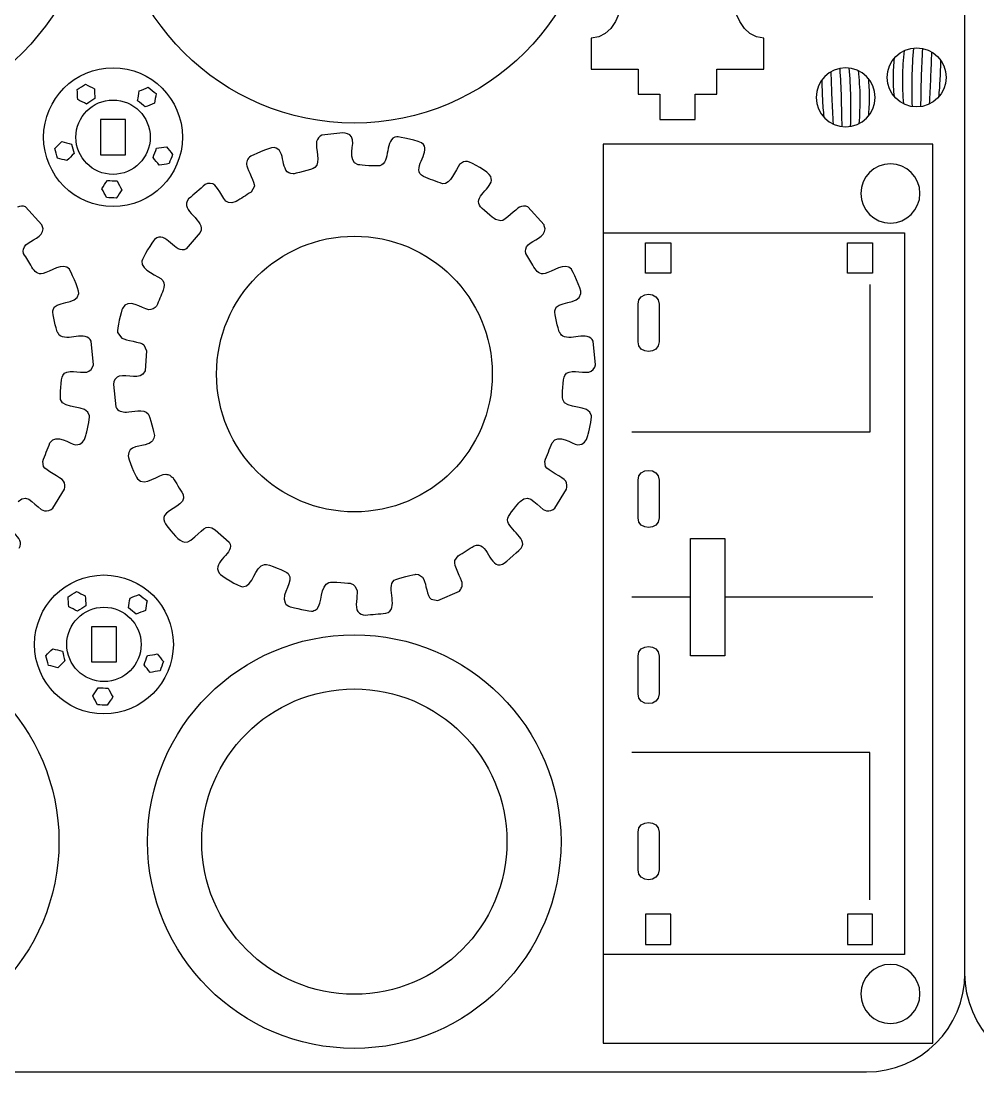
# Model space of a CAD drawing. Extents: x 5 to 585, y 8 to 489.
# Drawn here: x 102.4 to 199.6, y 8.6 to 115.3 of the extents above; entities that cross this region are included whole.
import ezdxf

# ---------------------------------------------------------------- set-up
doc = ezdxf.new("R2010")
doc.units = 0
doc.layers.get('0').update_dxf_attribs({"linetype": 'CONTINUOUS'})

msp = doc.modelspace()

# ---------------------------------------------------------------- linework, layer by layer
at = {"color": 5}
for p, q in [((198.313075, 18.560168), (198.313075, 288.560168)), ((198.313075, 18.560168), (198.313075, 288.560168)), ((18.313175, 8.560168), (188.313075, 8.560168))]:
    msp.add_line(p, q, dxfattribs=at)
at = {"color": 3}
for p, q in [((160.346987, 113.560804), (160.346987, 110.393604)), ((177.897687, 110.393604), (177.897687, 113.560804)), ((165.136187, 107.844304), (167.337887, 107.844304)), ((167.337887, 107.844304), (167.337887, 105.295204)), ((170.906787, 107.804604), (170.906787, 107.844304)), ((170.906787, 107.804504), (170.906787, 107.804604)), ((170.906787, 107.764704), (170.906787, 107.804504)), ((170.906787, 107.764604), (170.906787, 107.764704)), ((170.906787, 107.724904), (170.906787, 107.764604)), ((170.906787, 107.724804), (170.906787, 107.724904)), ((170.906787, 107.685104), (170.906787, 107.724804)), ((170.906787, 107.685004), (170.906787, 107.685104)), ((170.906787, 107.645204), (170.906787, 107.685004)), ((170.906787, 107.605404), (170.906787, 107.645204)), ((170.906787, 107.605304), (170.906787, 107.605404)), ((170.906787, 107.565604), (170.906787, 107.605304)), ((170.906787, 107.565504), (170.906787, 107.565604)), ((170.906787, 107.525804), (170.906787, 107.565504)), ((170.906787, 107.525704), (170.906787, 107.525804)), ((170.906787, 107.485904), (170.906787, 107.525704)), ((170.906787, 107.485804), (170.906787, 107.485904)), ((170.906787, 107.446104), (170.906787, 107.485804)), ((170.906787, 107.446004), (170.906787, 107.446104)), ((170.906787, 107.406304), (170.906787, 107.446004)), ((170.906787, 107.406204), (170.906787, 107.406304)), ((170.906787, 107.366404), (170.906787, 107.406204)), ((170.906787, 107.366304), (170.906787, 107.366404)), ((170.906787, 107.326604), (170.906787, 107.366304)), ((170.906787, 107.326504), (170.906787, 107.326604)), ((170.906787, 107.286804), (170.906787, 107.326504)), ((170.906787, 107.286704), (170.906787, 107.286804)), ((170.906787, 107.246904), (170.906787, 107.286704)), ((170.906787, 107.207104), (170.906787, 107.246904)), ((170.906787, 107.207004), (170.906787, 107.207104)), ((170.906787, 107.167304), (170.906787, 107.207004)), ((170.906787, 107.167204), (170.906787, 107.167304)), ((170.906787, 107.127404), (170.906787, 107.167204)), ((170.906787, 107.087604), (170.906787, 107.127404)), ((170.906787, 107.087504), (170.906787, 107.087604)), ((170.906787, 107.047804), (170.906787, 107.087504)), ((170.906787, 107.047704), (170.906787, 107.047804)), ((170.906787, 107.008004), (170.906787, 107.047704)), ((170.906787, 107.007904), (170.906787, 107.008004)), ((170.906787, 106.968104), (170.906787, 107.007904)), ((170.906787, 106.968004), (170.906787, 106.968104)), ((170.906787, 106.928304), (170.906787, 106.968004)), ((170.906787, 106.928204), (170.906787, 106.928304)), ((170.906787, 106.888504), (170.906787, 106.928204)), ((170.906787, 106.888404), (170.906787, 106.888504)), ((170.906787, 106.848604), (170.906787, 106.888404)), ((170.906787, 106.808804), (170.906787, 106.848604)), ((170.906787, 106.808704), (170.906787, 106.808804)), ((170.906787, 106.769004), (170.906787, 106.808704)), ((170.906787, 106.768904), (170.906787, 106.769004)), ((170.906787, 106.729104), (170.906787, 106.768904)), ((170.906787, 106.689304), (170.906787, 106.729104)), ((170.906787, 106.689204), (170.906787, 106.689304)), ((170.906787, 106.649504), (170.906787, 106.689204)), ((170.906787, 106.649404), (170.906787, 106.649504)), ((170.906787, 106.609604), (170.906787, 106.649404)), ((170.906787, 106.569804), (170.906787, 106.609604)), ((170.906787, 106.569704), (170.906787, 106.569804)), ((170.906787, 106.530004), (170.906787, 106.569704)), ((170.906787, 106.529904), (170.906787, 106.530004)), ((170.906787, 106.490104), (170.906787, 106.529904)), ((170.906787, 106.450304), (170.906787, 106.490104)), ((170.906787, 106.410504), (170.906787, 106.450304)), ((170.906787, 106.410404), (170.906787, 106.410504)), ((170.906787, 106.370604), (170.906787, 106.410404)), ((170.906787, 106.330804), (170.906787, 106.370604)), ((170.906787, 106.291004), (170.906787, 106.330804)), ((170.906787, 106.290904), (170.906787, 106.291004)), ((170.906787, 106.251104), (170.906787, 106.290904)), ((170.906787, 106.211304), (170.906787, 106.251104)), ((170.906787, 106.171504), (170.906787, 106.211304)), ((170.906787, 106.131604), (170.906787, 106.171504)), ((170.906787, 106.091804), (170.906787, 106.131604)), ((170.906787, 106.052004), (170.906787, 106.091804)), ((170.906787, 106.012204), (170.906787, 106.052004)), ((170.906787, 106.012104), (170.906787, 106.012204)), ((170.906787, 105.972304), (170.906787, 106.012104)), ((170.906787, 105.932504), (170.906787, 105.972304)), ((170.906787, 105.892704), (170.906787, 105.932504)), ((170.906787, 105.892604), (170.906787, 105.892704)), ((170.906787, 105.852804), (170.906787, 105.892604)), ((170.906787, 105.813004), (170.906787, 105.852804)), ((170.906787, 105.773204), (170.906787, 105.813004)), ((170.906787, 105.733304), (170.906787, 105.773204)), ((170.906787, 105.693504), (170.906787, 105.733304)), ((170.906787, 105.653704), (170.906787, 105.693504)), ((167.337887, 105.295204), (167.337987, 105.295204)), ((167.337987, 105.295204), (167.393687, 105.295204)), ((167.393687, 105.295204), (167.393787, 105.295204)), ((167.393787, 105.295204), (167.449387, 105.295204)), ((167.449387, 105.295204), (167.449487, 105.295204)), ((167.449487, 105.295204), (167.505187, 105.295204)), ((167.505187, 105.295204), (167.505287, 105.295204)), ((167.505287, 105.295204), (167.560987, 105.295204)), ((167.560987, 105.295204), (167.561087, 105.295204)), ((167.561087, 105.295204), (167.616687, 105.295204)), ((167.616687, 105.295204), (167.616787, 105.295204)), ((167.616787, 105.295204), (167.672487, 105.295204)), ((167.672487, 105.295204), (167.672587, 105.295204)), ((167.672587, 105.295204), (167.728187, 105.295204)), ((167.728187, 105.295204), (167.728287, 105.295204)), ((167.728287, 105.295204), (167.783987, 105.295204)), ((167.783987, 105.295204), (167.784087, 105.295204)), ((167.784087, 105.295204), (167.839787, 105.295204)), ((167.839787, 105.295204), (167.839887, 105.295204)), ((167.839887, 105.295204), (167.895487, 105.295204)), ((167.895487, 105.295204), (167.895587, 105.295204)), ((167.895587, 105.295204), (167.951287, 105.295204)), ((167.951287, 105.295204), (167.951387, 105.295204)), ((167.951387, 105.295204), (168.007087, 105.295204)), ((168.007087, 105.295204), (168.007187, 105.295204)), ((168.007187, 105.295204), (168.062787, 105.295204)), ((168.062787, 105.295204), (168.062887, 105.295204)), ((168.062887, 105.295204), (168.118587, 105.295204)), ((168.118587, 105.295204), (168.118687, 105.295204)), ((168.118687, 105.295204), (168.174387, 105.295204)), ((168.174387, 105.295204), (168.230087, 105.295204)), ((168.230087, 105.295204), (168.230187, 105.295204)), ((168.230187, 105.295204), (168.285887, 105.295204)), ((168.285887, 105.295204), (168.285987, 105.295204)), ((168.285987, 105.295204), (168.341587, 105.295204)), ((168.341587, 105.295204), (168.341687, 105.295204)), ((168.341687, 105.295204), (168.397387, 105.295204)), ((168.397387, 105.295204), (168.397487, 105.295204)), ((168.397487, 105.295204), (168.453187, 105.295204)), ((168.453187, 105.295204), (168.453287, 105.295204)), ((168.453287, 105.295204), (168.508887, 105.295204)), ((168.508887, 105.295204), (168.508987, 105.295204)), ((168.508987, 105.295204), (168.564687, 105.295204)), ((168.564687, 105.295204), (168.564787, 105.295204)), ((168.564787, 105.295204), (168.620487, 105.295204)), ((168.620487, 105.295204), (168.676187, 105.295204)), ((168.676187, 105.295204), (168.676287, 105.295204)), ((168.676287, 105.295204), (168.731987, 105.295204)), ((168.731987, 105.295204), (168.732087, 105.295204)), ((168.732087, 105.295204), (168.787787, 105.295204)), ((168.787787, 105.295204), (168.843487, 105.295204)), ((168.843487, 105.295204), (168.843587, 105.295204)), ((168.843587, 105.295204), (168.899287, 105.295204)), ((168.899287, 105.295204), (168.899387, 105.295204)), ((168.899387, 105.295204), (168.955087, 105.295204)), ((168.955087, 105.295204), (169.010787, 105.295204)), ((169.010787, 105.295204), (169.010887, 105.295204)), ((169.010887, 105.295204), (169.066587, 105.295204)), ((169.066587, 105.295204), (169.122387, 105.295204)), ((169.122387, 105.295204), (169.178087, 105.295204)), ((169.178087, 105.295204), (169.178187, 105.295204)), ((169.178187, 105.295204), (169.233887, 105.295204)), ((169.233887, 105.295204), (169.289587, 105.295204)), ((169.289587, 105.295204), (169.289687, 105.295204)), ((169.289687, 105.295204), (169.345387, 105.295204)), ((169.345387, 105.295204), (169.345487, 105.295204)), ((169.345487, 105.295204), (169.401187, 105.295204)), ((169.401187, 105.295204), (169.456887, 105.295204)), ((169.456887, 105.295204), (169.456987, 105.295204)), ((169.456987, 105.295204), (169.512687, 105.295204)), ((169.512687, 105.295204), (169.568487, 105.295204)), ((169.568487, 105.295204), (169.624187, 105.295204)), ((169.624187, 105.295204), (169.624287, 105.295204)), ((169.624287, 105.295204), (169.679987, 105.295204)), ((169.679987, 105.295204), (169.735787, 105.295204)), ((169.735787, 105.295204), (169.791487, 105.295204)), ((169.791487, 105.295204), (169.791587, 105.295204)), ((169.791587, 105.295204), (169.847287, 105.295204)), ((169.847287, 105.295204), (169.903087, 105.295204)), ((169.903087, 105.295204), (169.958787, 105.295204)), ((169.958787, 105.295204), (170.014587, 105.295204)), ((170.014587, 105.295204), (170.070287, 105.295204)), ((170.070287, 105.295204), (170.070387, 105.295204)), ((170.070387, 105.295204), (170.126087, 105.295204)), ((170.126087, 105.295204), (170.181887, 105.295204)), ((170.181887, 105.295204), (170.237587, 105.295204)), ((170.237587, 105.295204), (170.237687, 105.295204)), ((170.237687, 105.295204), (170.293387, 105.295204)), ((170.293387, 105.295204), (170.349187, 105.295204)), ((170.349187, 105.295204), (170.404887, 105.295204)), ((170.404887, 105.295204), (170.460687, 105.295204)), ((170.460687, 105.295204), (170.516487, 105.295204)), ((170.516487, 105.295204), (170.572187, 105.295204)), ((170.572187, 105.295204), (170.627987, 105.295204)), ((170.627987, 105.295204), (170.683687, 105.295204)), ((170.683687, 105.295204), (170.683787, 105.295204)), ((170.683787, 105.295204), (170.739487, 105.295204)), ((170.739487, 105.295204), (170.795287, 105.295204)), ((170.795287, 105.295204), (170.850987, 105.295204)), ((170.850987, 105.295204), (170.906787, 105.295204)), ((170.906787, 105.613804), (170.906787, 105.653704)), ((170.906787, 105.574004), (170.906787, 105.613804)), ((170.906787, 105.534204), (170.906787, 105.574004)), ((170.906787, 105.494404), (170.906787, 105.534204)), ((170.906787, 105.494304), (170.906787, 105.494404)), ((170.906787, 105.454504), (170.906787, 105.494304)), ((170.906787, 105.414704), (170.906787, 105.454504)), ((170.906787, 105.374904), (170.906787, 105.414704)), ((170.906787, 105.335004), (170.906787, 105.374904)), ((170.906787, 105.295204), (170.906787, 105.335004)), ((135.113975, 103.920368), (132.989575, 103.685868)), ((161.561288, 102.767955), (161.561288, 11.492155)), ((126.139775, 98.498468), (125.799575, 97.911468)), ((104.557575, 94.584868), (102.903475, 96.414968)), ((155.557575, 94.584868), (153.903475, 96.414968)), ((151.167975, 94.981668), (150.635175, 95.124568)), ((120.646075, 93.811868), (119.217375, 92.155568)), ((112.228875, 83.657768), (112.682575, 83.062568)), ((109.786375, 80.368268), (109.563075, 82.764068)), ((114.921875, 82.390968), (115.194775, 81.782668)), ((160.786375, 80.368268), (160.563075, 82.764068)), ((115.194775, 81.782668), (115.031975, 79.757468)), ((111.817175, 78.379668), (112.052975, 76.112468)), ((104.720875, 70.034468), (104.633675, 70.566168)), ((155.720875, 70.034468), (155.633675, 70.566168)), ((105.671275, 65.807668), (106.836075, 67.740568)), ((156.671275, 65.807668), (157.836075, 67.740568)), ((122.162175, 63.599768), (123.569175, 62.358168)), ((146.494075, 60.495468), (146.823275, 60.973168)), ((144.079275, 56.588368), (144.774375, 56.445968)), ((144.774375, 56.445968), (146.966775, 57.388268))]:
    msp.add_line(p, q, dxfattribs=at)
for points in [[(109.786375, 129.420368), (109.786375, 115.889468), (98.817275, 104.920368), (85.286375, 104.920368)], [(136.286375, 104.920368), (122.755475, 104.920368), (111.786375, 115.889468), (111.786375, 129.420368)], [(160.786375, 129.420368), (160.786375, 115.889468), (149.817275, 104.920368), (136.286375, 104.920368)], [(164.737687, 127.934204), (164.070487, 123.911804), (164.779087, 113.560804), (160.346987, 113.560804)], [(177.897687, 113.560804), (173.492387, 113.560804), (174.144087, 123.897804), (173.455887, 127.913104)], [(190.411963, 109.555903), (190.411963, 111.212743), (191.755123, 112.555903), (193.411963, 112.555903)], [(193.411963, 112.555903), (195.068803, 112.555903), (196.411963, 111.212743), (196.411963, 109.555903)], [(160.346987, 110.393604), (161.943487, 110.393604), (163.539787, 110.393504), (165.136187, 110.393504)], [(165.136187, 110.393504), (165.136187, 109.543804), (165.136187, 108.694004), (165.136187, 107.844304)], [(173.108687, 110.393504), (174.704987, 110.393504), (176.301287, 110.393604), (177.897687, 110.393604)], [(173.108687, 107.844304), (173.108687, 108.694004), (173.108687, 109.543804), (173.108687, 110.393504)], [(186.199487, 110.529927), (184.542647, 110.529927), (183.199487, 109.186767), (183.199487, 107.529927)], [(189.199487, 107.529927), (189.199487, 109.186767), (187.856327, 110.529927), (186.199487, 110.529927)], [(193.411963, 106.555903), (191.755123, 106.555903), (190.411963, 107.899063), (190.411963, 109.555903)], [(196.411963, 109.555903), (196.411963, 107.899063), (195.068803, 106.555903), (193.411963, 106.555903)], [(170.906787, 107.844304), (171.640787, 107.844304), (172.374687, 107.844304), (173.108687, 107.844304)], [(183.199487, 107.529927), (183.199487, 105.873087), (184.542647, 104.529927), (186.199487, 104.529927)], [(186.199487, 104.529927), (187.856327, 104.529927), (189.199487, 105.873087), (189.199487, 107.529927)], [(132.989575, 103.685868), (132.733875, 103.577268), (132.526075, 103.308668), (132.464275, 103.041768)], [(136.005975, 103.519468), (135.793075, 103.827368), (135.467775, 103.910868), (135.113975, 103.920368)], [(140.615875, 103.525268), (139.313275, 103.395568), (140.005775, 100.868968), (138.891775, 100.595868)], [(143.321075, 102.744068), (142.957375, 103.183668), (140.741475, 103.537768), (140.615875, 103.525268)], [(128.131275, 102.431568), (127.643275, 102.485268), (125.770675, 101.557068), (125.760975, 101.550568)], [(132.464275, 103.041768), (132.303675, 102.347668), (132.943975, 100.930068), (132.271075, 100.397668)], [(136.688975, 100.697368), (135.453075, 101.005068), (136.441375, 102.889668), (136.005975, 103.519468)], [(143.303975, 99.481068), (142.002175, 100.197168), (144.011775, 101.909268), (143.321075, 102.744068)], [(195.050388, 102.767955), (183.887388, 102.767955), (172.724288, 102.767955), (161.561288, 102.767955)], [(195.050388, 11.492155), (195.050388, 41.917455), (195.050388, 72.342655), (195.050388, 102.767955)], [(125.760975, 101.550568), (125.446275, 101.338568), (125.277275, 100.958468), (125.373775, 100.587568)], [(130.073975, 99.759368), (128.632675, 99.739268), (129.454975, 102.285868), (128.131275, 102.431568)], [(125.373775, 100.587568), (125.491975, 100.133268), (126.190375, 98.849868), (126.139775, 98.498468)], [(132.271075, 100.397668), (132.029175, 100.206268), (130.103475, 99.759768), (130.073975, 99.759368)], [(138.891775, 100.595868), (138.569675, 100.516868), (136.933175, 100.636568), (136.688975, 100.697368)], [(146.986875, 100.703268), (146.569275, 100.172568), (146.070175, 98.652168), (145.252375, 98.753668)], [(147.772575, 101.034068), (147.568375, 101.062268), (147.182675, 100.952068), (146.986875, 100.703268)], [(150.141975, 99.500668), (149.904675, 99.976568), (148.230775, 100.904468), (147.772575, 101.034068)], [(145.252375, 98.753668), (144.602875, 98.996168), (143.953475, 99.238568), (143.303975, 99.481068)], [(149.005075, 96.568468), (148.423075, 97.581868), (150.654475, 98.472968), (150.141975, 99.500668)], [(121.145175, 98.684368), (120.584075, 98.197568), (120.022975, 97.710668), (119.461875, 97.223868)], [(122.121675, 98.615168), (121.889075, 98.829368), (121.407675, 98.842868), (121.145175, 98.684368)], [(124.278275, 96.944968), (122.992075, 96.343268), (122.970775, 97.833268), (122.121675, 98.615168)], [(119.461875, 97.223868), (118.405875, 96.024868), (121.331675, 95.029568), (120.646075, 93.811868)], [(125.799575, 97.911468), (125.292475, 97.589268), (124.785375, 97.267168), (124.278275, 96.944968)], [(102.903475, 96.414968), (102.647475, 96.521768), (102.322375, 96.517868), (102.074775, 96.387068)], [(150.635175, 95.124568), (150.376175, 95.295668), (149.167675, 96.285268), (149.005075, 96.568468)], [(153.074775, 96.387068), (152.682975, 96.179968), (151.664675, 95.021168), (151.167975, 94.981668)], [(153.903475, 96.414968), (153.647475, 96.521768), (153.322375, 96.517868), (153.074775, 96.387068)], [(102.932775, 92.542468), (103.442475, 93.037768), (104.704675, 93.346668), (104.667275, 94.190768)], [(104.667275, 94.190768), (104.630675, 94.322168), (104.594175, 94.453468), (104.557575, 94.584868)], [(119.217375, 92.155568), (118.100275, 91.462368), (117.154775, 94.130768), (116.008975, 93.110968)], [(153.932775, 92.542468), (154.442475, 93.037768), (155.704675, 93.346668), (155.667275, 94.190768)], [(155.667275, 94.190768), (155.630675, 94.322168), (155.594175, 94.453468), (155.557575, 94.584868)], [(116.008975, 93.110968), (115.768375, 92.896868), (114.758075, 91.215768), (114.710275, 90.887568)], [(122.301775, 79.437668), (122.301775, 87.169668), (128.569775, 93.437668), (136.301775, 93.437668)], [(136.301775, 93.437668), (144.033775, 93.437668), (150.301775, 87.169668), (150.301775, 79.437668)], [(102.699275, 91.680168), (102.612875, 91.951368), (102.703375, 92.319568), (102.932775, 92.542468)], [(153.699275, 91.680168), (153.612875, 91.951368), (153.703375, 92.319568), (153.932775, 92.542468)], [(103.530175, 90.303568), (103.253175, 90.762468), (102.976275, 91.221268), (102.699275, 91.680168)], [(107.350775, 90.089568), (106.730775, 90.867068), (105.334175, 89.804068), (104.687475, 89.649268)], [(114.710275, 90.887568), (114.569175, 89.919568), (116.493275, 89.438468), (116.829275, 88.946868)], [(154.530175, 90.303568), (154.253175, 90.762468), (153.976275, 91.221268), (153.699275, 91.680168)], [(158.350775, 90.089568), (157.730775, 90.867068), (156.334175, 89.804068), (155.687475, 89.649268)], [(104.687475, 89.649268), (104.083775, 89.504768), (103.849275, 89.838768), (103.530175, 90.303568)], [(108.305475, 87.607268), (108.371975, 88.052268), (107.369975, 90.065468), (107.350775, 90.089568)], [(155.687475, 89.649268), (155.083775, 89.504768), (154.849275, 89.838768), (154.530175, 90.303568)], [(159.305475, 87.607268), (159.371975, 88.052268), (158.369975, 90.065468), (158.350775, 90.089568)], [(116.829275, 88.946868), (117.046975, 88.628368), (116.988175, 88.309968), (116.873375, 87.965268)], [(105.650675, 85.867168), (105.821975, 86.990768), (108.118875, 86.358168), (108.305475, 87.607268)], [(116.873375, 87.965268), (116.648675, 87.423168), (116.423975, 86.881068), (116.199275, 86.338968)], [(156.650675, 85.867168), (156.821975, 86.990768), (159.118875, 86.358168), (159.305475, 87.607268)], [(115.408475, 85.971968), (114.684675, 86.099768), (113.310675, 87.221568), (112.736075, 86.106968)], [(106.105375, 83.730968), (106.015975, 83.936168), (105.607775, 85.585968), (105.650675, 85.867168)], [(112.736075, 86.106968), (112.604775, 85.852268), (112.175075, 83.938068), (112.228875, 83.657768)], [(116.199275, 86.338968), (116.058475, 86.140468), (115.656775, 85.928068), (115.408475, 85.971968)], [(157.105375, 83.730968), (157.015975, 83.936168), (156.607775, 85.585968), (156.650675, 85.867168)], [(106.322075, 83.396068), (106.249875, 83.507668), (106.177575, 83.619368), (106.105375, 83.730968)], [(109.563075, 82.764068), (109.080375, 83.926368), (107.069275, 82.669968), (106.322075, 83.396068)], [(157.322075, 83.396068), (157.249875, 83.507668), (157.177575, 83.619368), (157.105375, 83.730968)], [(160.563075, 82.764068), (160.080375, 83.926368), (158.069275, 82.669968), (157.322075, 83.396068)], [(112.682575, 83.062568), (113.031575, 82.888168), (114.630175, 82.687068), (114.921875, 82.390968)], [(109.108875, 79.614068), (109.404375, 79.676768), (109.752075, 80.057068), (109.786375, 80.368268)], [(160.108875, 79.614068), (160.404375, 79.676768), (160.752075, 80.057068), (160.786375, 80.368268)], [(106.457075, 76.848668), (106.367975, 77.190468), (106.499075, 78.983768), (106.666475, 79.300068)], [(106.666475, 79.300068), (107.035875, 79.998168), (108.377475, 79.555168), (109.108875, 79.614068)], [(112.390075, 79.218468), (112.120875, 79.136268), (111.834675, 78.767668), (111.817175, 78.379668)], [(115.031975, 79.757468), (114.562575, 78.678768), (113.228075, 79.474468), (112.390075, 79.218468)], [(136.301775, 65.437668), (128.569775, 65.437668), (122.301775, 71.705668), (122.301775, 79.437668)], [(150.301775, 79.437668), (150.301775, 71.705668), (144.033775, 65.437668), (136.301775, 65.437668)], [(157.457075, 76.848668), (157.367975, 77.190468), (157.499075, 78.983768), (157.666475, 79.300068)], [(157.666475, 79.300068), (158.035875, 79.998168), (159.377475, 79.555168), (160.108875, 79.614068)], [(109.387275, 75.204168), (109.172975, 76.412068), (106.739375, 75.765768), (106.457075, 76.848668)], [(160.387275, 75.204168), (160.172975, 76.412068), (157.739375, 75.765768), (157.457075, 76.848668)], [(112.052975, 76.112468), (112.245875, 75.672568), (112.709675, 75.556568), (113.147175, 75.570268)], [(113.147175, 75.570268), (113.744875, 75.589068), (114.902775, 75.975068), (115.358275, 75.395068)], [(109.007775, 73.183968), (109.087775, 73.470468), (109.435475, 74.932468), (109.387275, 75.204168)], [(115.358275, 75.395068), (115.526975, 75.180268), (115.977475, 73.376868), (115.979475, 73.196868)], [(160.007775, 73.183968), (160.087775, 73.470468), (160.435475, 74.932468), (160.387275, 75.204168)], [(105.371675, 72.448968), (106.031775, 73.520168), (107.385275, 72.269268), (107.995375, 72.259168)], [(107.995375, 72.259168), (108.624375, 72.248668), (108.852575, 72.627768), (109.007775, 73.183968)], [(115.979475, 73.196868), (115.984175, 72.780968), (115.680675, 72.484868), (115.320175, 72.332468)], [(156.371675, 72.448968), (157.031775, 73.520168), (158.385275, 72.269268), (158.995375, 72.259168)], [(158.995375, 72.259168), (159.624375, 72.248668), (159.852575, 72.627768), (160.007775, 73.183968)], [(104.633675, 70.566168), (104.879675, 71.193768), (105.125675, 71.821368), (105.371675, 72.448968)], [(115.320175, 72.332468), (114.631975, 72.041468), (113.330975, 72.239868), (113.302675, 71.118868)], [(155.633675, 70.566168), (155.879675, 71.193768), (156.125675, 71.821368), (156.371675, 72.448968)], [(113.302675, 71.118868), (113.297975, 70.931968), (114.056375, 69.041068), (114.265375, 68.786868)], [(106.759075, 68.560268), (106.507675, 68.930968), (104.886575, 69.671368), (104.720875, 70.034468)], [(157.759075, 68.560268), (157.507675, 68.930968), (155.886575, 69.671368), (155.720875, 70.034468)], [(106.836075, 67.740568), (106.918775, 67.966868), (106.895275, 68.359368), (106.759075, 68.560268)], [(114.265375, 68.786868), (114.985075, 67.911368), (116.487375, 69.295768), (117.151575, 69.270368)], [(117.151575, 69.270368), (117.282975, 69.238268), (117.414275, 69.206168), (117.545675, 69.174068)], [(117.545675, 69.174068), (117.649775, 69.087668), (117.753975, 69.001168), (117.858075, 68.914768)], [(117.858075, 68.914768), (118.203775, 68.349568), (118.549475, 67.784368), (118.895175, 67.219168)], [(157.836075, 67.740568), (157.918775, 67.966868), (157.895275, 68.359368), (157.759075, 68.560268)], [(102.134975, 66.486668), (103.203475, 67.575468), (103.910975, 65.754468), (104.806575, 65.552868)], [(153.134975, 66.486668), (154.203475, 67.575468), (154.910975, 65.754468), (155.806575, 65.552868)], [(118.895175, 67.219168), (119.309475, 66.130068), (117.389875, 65.778268), (117.015775, 65.074968)], [(151.874075, 64.808268), (151.968575, 65.161368), (152.883275, 66.230268), (153.134975, 66.486668)], [(104.806575, 65.552868), (105.093575, 65.488268), (105.457175, 65.590468), (105.671275, 65.807668)], [(155.806575, 65.552868), (156.093575, 65.488268), (156.457175, 65.590468), (156.671275, 65.807668)], [(102.252075, 61.768968), (102.981475, 62.781768), (100.612375, 63.830168), (100.874075, 64.808268)], [(117.015775, 65.074968), (116.718775, 64.516668), (117.342975, 63.905968), (117.664475, 63.527068)], [(119.671675, 62.574768), (120.927375, 63.469568), (121.103675, 64.358468), (122.162175, 63.599768)], [(153.252075, 61.768968), (153.981475, 62.781768), (151.612375, 63.830168), (151.874075, 64.808268)], [(117.664475, 63.527068), (118.287775, 62.792468), (118.825475, 61.971768), (119.671675, 62.574768)], [(123.569175, 62.358168), (124.297975, 61.264368), (121.786175, 60.444068), (122.549075, 59.228268)], [(146.823275, 60.973168), (147.366575, 61.314068), (147.909775, 61.654868), (148.453075, 61.995768)], [(148.453075, 61.995768), (149.915575, 62.618368), (149.954875, 59.524568), (151.345275, 60.135068)], [(151.345275, 60.135068), (151.660775, 60.273568), (153.244975, 61.759168), (153.252075, 61.768968)], [(124.942075, 57.836268), (126.083275, 57.858968), (126.099275, 59.890068), (127.175775, 60.107768)], [(127.175775, 60.107768), (127.519675, 60.177268), (129.404875, 59.367968), (129.578475, 59.164768)], [(147.241475, 58.279068), (147.181175, 58.603468), (146.365575, 60.004768), (146.494075, 60.495468)], [(122.549075, 59.228268), (122.709675, 58.972268), (124.570075, 57.828868), (124.942075, 57.836268)], [(129.578475, 59.164768), (130.276675, 58.347668), (128.754675, 57.186868), (129.250675, 56.213268)], [(140.350275, 58.495568), (140.595675, 58.689068), (142.541475, 59.102468), (142.542075, 59.102468)], [(142.542075, 59.102468), (142.897375, 59.108968), (143.208775, 58.890368), (143.357175, 58.575768)], [(132.509175, 55.577568), (132.994075, 56.049468), (132.848575, 57.988068), (133.685175, 58.280768)], [(133.685175, 58.280768), (133.946875, 58.372368), (135.949175, 58.179468), (135.949175, 58.179468)], [(135.949175, 58.179468), (136.260875, 58.082068), (136.519175, 57.761568), (136.565775, 57.418068)], [(139.491175, 55.140468), (140.942275, 55.534068), (139.426575, 57.767068), (140.350275, 58.495568)], [(143.357175, 58.575768), (143.581975, 58.099368), (143.648875, 56.885968), (144.079275, 56.588368)], [(146.966775, 57.388268), (147.052375, 57.520768), (147.138075, 57.653168), (147.223675, 57.785668)], [(147.223675, 57.785668), (147.229575, 57.950168), (147.235575, 58.114568), (147.241475, 58.279068)], [(136.565775, 57.418068), (136.637975, 56.886768), (136.311575, 55.735868), (136.637475, 55.314068)], [(129.250675, 56.213268), (129.357475, 56.003568), (129.573975, 55.872168), (129.789975, 55.803868)], [(129.789975, 55.803868), (130.040275, 55.724768), (131.838075, 55.305768), (132.088075, 55.353568)], [(132.088075, 55.353568), (132.228475, 55.428268), (132.368775, 55.502868), (132.509175, 55.577568)], [(136.637475, 55.314068), (136.882075, 55.066068), (137.083775, 54.963868), (137.410975, 54.955068)], [(137.410975, 54.955068), (138.104375, 55.016868), (138.797775, 55.078668), (139.491175, 55.140468)], [(85.286375, 52.955068), (96.884275, 52.955068), (106.286375, 43.552968), (106.286375, 31.955068)], [(115.286375, 31.955068), (115.286375, 43.552968), (124.688475, 52.955068), (136.286375, 52.955068)], [(136.286375, 52.955068), (147.884275, 52.955068), (157.286375, 43.552968), (157.286375, 31.955068)], [(120.786375, 31.955068), (120.786375, 40.515468), (127.725975, 47.455068), (136.286375, 47.455068)], [(136.286375, 47.455068), (144.846775, 47.455068), (151.786375, 40.515468), (151.786375, 31.955068)], [(106.286375, 31.955068), (106.286375, 20.357168), (96.884275, 10.955068), (85.286375, 10.955068)], [(136.286375, 10.955068), (124.688475, 10.955068), (115.286375, 20.357168), (115.286375, 31.955068)], [(136.286375, 16.455068), (127.725975, 16.455068), (120.786375, 23.394668), (120.786375, 31.955068)], [(151.786375, 31.955068), (151.786375, 23.394668), (144.846775, 16.455068), (136.286375, 16.455068)], [(157.286375, 31.955068), (157.286375, 20.357168), (147.884275, 10.955068), (136.286375, 10.955068)], [(161.561288, 11.492155), (172.724288, 11.492155), (183.887388, 11.492155), (195.050388, 11.492155)]]:
    msp.add_open_spline(points, degree=3, dxfattribs=at)
at = {"color": 0}
for points in [[(192.127363, 112.277983), (192.053683, 111.377863), (191.976403, 110.477863), (191.965723, 109.576543)], [(193.078603, 112.541263), (193.013323, 111.548023), (192.937963, 110.554903), (192.918163, 109.561663)], [(194.007403, 112.494703), (193.956763, 111.511063), (193.898563, 110.527543), (193.870603, 109.544143)], [(194.924203, 112.138063), (194.890723, 111.257623), (194.853643, 110.377303), (194.821603, 109.497823)], [(191.120683, 111.515863), (191.062483, 110.875543), (191.015683, 110.234863), (191.013283, 109.593103)], [(195.837883, 111.297343), (195.821323, 110.679463), (195.800923, 110.061943), (195.773323, 109.445383)], [(184.687247, 110.112087), (184.720727, 109.231647), (184.757807, 108.351327), (184.789847, 107.471847)], [(185.604047, 110.468727), (185.654687, 109.485087), (185.712887, 108.501567), (185.740847, 107.518167)], [(186.532847, 110.515287), (186.598127, 109.522047), (186.673487, 108.528927), (186.693287, 107.535687)], [(187.484087, 110.252007), (187.557767, 109.351887), (187.635047, 108.451887), (187.645727, 107.550567)], [(108.141275, 108.320168), (108.424475, 108.500868), (108.707775, 108.681468), (108.990975, 108.862168)], [(108.990975, 108.862168), (109.288875, 108.710768), (109.586875, 108.559368), (109.884775, 108.407968)], [(183.773567, 109.271367), (183.790127, 108.653487), (183.810527, 108.035967), (183.838127, 107.419407)], [(188.490767, 109.489887), (188.548967, 108.849567), (188.595767, 108.208887), (188.598167, 107.567127)], [(191.013283, 109.593103), (191.010763, 108.929503), (191.058043, 108.266383), (191.117323, 107.603503)], [(191.965723, 109.576543), (191.955043, 108.674023), (192.007723, 107.771503), (192.060643, 106.869583)], [(192.918163, 109.561663), (192.898363, 108.572143), (192.920923, 107.581303), (192.942283, 106.591423)], [(193.870603, 109.544143), (193.842523, 108.558583), (193.824163, 107.572183), (193.810003, 106.586623)], [(194.821603, 109.497823), (194.789563, 108.615703), (194.738083, 107.733943), (194.691763, 106.852423)], [(195.773323, 109.445383), (195.745243, 108.818743), (195.693523, 108.192703), (195.637483, 107.566903)], [(108.199875, 107.309168), (108.180375, 107.646168), (108.160775, 107.983168), (108.141275, 108.320168)], [(109.884775, 108.407968), (109.904275, 108.075868), (109.923875, 107.743868), (109.943375, 107.411768)], [(114.280075, 107.191868), (114.328875, 107.523968), (114.377775, 107.856168), (114.426575, 108.188268)], [(114.426575, 108.188268), (114.739175, 108.310368), (115.051675, 108.432368), (115.364275, 108.554468)], [(115.364275, 108.554468), (115.627975, 108.339568), (115.891775, 108.124668), (116.155475, 107.909768)], [(116.155475, 107.909768), (116.101775, 107.582568), (116.047975, 107.255368), (115.994275, 106.928168)], [(108.004575, 103.486368), (108.004575, 105.571268), (109.694675, 107.261368), (111.779575, 107.261368)], [(109.093575, 106.854968), (108.795675, 107.006368), (108.497775, 107.157768), (108.199875, 107.309168)], [(109.943375, 107.411768), (109.660075, 107.226168), (109.376875, 107.040568), (109.093575, 106.854968)], [(111.779575, 107.261368), (113.864475, 107.261368), (115.554575, 105.571268), (115.554575, 103.486368)], [(115.056675, 106.561968), (114.797775, 106.771968), (114.538975, 106.981868), (114.280075, 107.191868)], [(115.994275, 106.928168), (115.681775, 106.806068), (115.369175, 106.684068), (115.056675, 106.561968)], [(183.838127, 107.419407), (183.866207, 106.792767), (183.917927, 106.166727), (183.973967, 105.540927)], [(184.789847, 107.471847), (184.821887, 106.589727), (184.873367, 105.707967), (184.919687, 104.826447)], [(185.740847, 107.518167), (185.768927, 106.532607), (185.787287, 105.546207), (185.801447, 104.560647)], [(186.693287, 107.535687), (186.713087, 106.546167), (186.690527, 105.555327), (186.669167, 104.565447)], [(187.645727, 107.550567), (187.656407, 106.648047), (187.603727, 105.745527), (187.550807, 104.843607)], [(188.598167, 107.567127), (188.600687, 106.903527), (188.553407, 106.240407), (188.494127, 105.577527)], [(105.870375, 102.342468), (106.104775, 102.576868), (106.339275, 102.811268), (106.573675, 103.045668)], [(106.573675, 103.045668), (106.900875, 102.962668), (107.228075, 102.879568), (107.555275, 102.796568)], [(107.555275, 102.796568), (107.643175, 102.474268), (107.731075, 102.151968), (107.818975, 101.829668)], [(111.779575, 99.711368), (109.694675, 99.711368), (108.004575, 101.401468), (108.004575, 103.486368)], [(115.554575, 103.486368), (115.554575, 101.401468), (113.864475, 99.711368), (111.779575, 99.711368)], [(116.199375, 102.357068), (116.531475, 102.410768), (116.863575, 102.464468), (117.195675, 102.518168)], [(117.195675, 102.518168), (117.405675, 102.259368), (117.615675, 102.000468), (117.825675, 101.741668)], [(106.134075, 101.360768), (106.046175, 101.687968), (105.958275, 102.015268), (105.870375, 102.342468)], [(107.818975, 101.829668), (107.579675, 101.590368), (107.340375, 101.350968), (107.101075, 101.111668)], [(115.847775, 101.419368), (115.964975, 101.731968), (116.082175, 102.044468), (116.199375, 102.357068)], [(116.477775, 100.642868), (116.267775, 100.901668), (116.057775, 101.160568), (115.847775, 101.419368)], [(117.825675, 101.741668), (117.708475, 101.429068), (117.591275, 101.116568), (117.474075, 100.803968)], [(107.101075, 101.111668), (106.778775, 101.194668), (106.456375, 101.277768), (106.134075, 101.360768)], [(117.474075, 100.803968), (117.141975, 100.750268), (116.809875, 100.696568), (116.477775, 100.642868)], [(110.646675, 98.254668), (110.832275, 98.533068), (111.017775, 98.811468), (111.203375, 99.089868)], [(111.115475, 97.360968), (110.959175, 97.658868), (110.802975, 97.956768), (110.646675, 98.254668)], [(111.203375, 99.089868), (111.535475, 99.075168), (111.867475, 99.060568), (112.199575, 99.045868)], [(112.199575, 99.045868), (112.355875, 98.747968), (112.512175, 98.450068), (112.668475, 98.152168)], [(112.111775, 97.302368), (111.779675, 97.321868), (111.447575, 97.341468), (111.115475, 97.360968)], [(112.668475, 98.152168), (112.482875, 97.868868), (112.297375, 97.585668), (112.111775, 97.302368)], [(161.561288, 93.765655), (171.770688, 93.765655), (181.980188, 93.765655), (192.189588, 93.765655)], [(192.189588, 93.765655), (192.189588, 69.341955), (192.189588, 44.918255), (192.189588, 20.494555)], [(165.106888, 86.534355), (165.106888, 87.868455), (167.248188, 87.868455), (167.248188, 86.534355)], [(188.652588, 88.536055), (188.652588, 83.539655), (188.652588, 78.543155), (188.652588, 73.546755)], [(165.106888, 82.722255), (165.106888, 83.992955), (165.106888, 85.263655), (165.106888, 86.534355)], [(167.248188, 86.534355), (167.248188, 85.263655), (167.248188, 83.992955), (167.248188, 82.722255)], [(167.248188, 82.722255), (167.248188, 81.388155), (165.106888, 81.388155), (165.106888, 82.722255)], [(188.652588, 73.546755), (180.597188, 73.546755), (172.541788, 73.546755), (164.486388, 73.546755)], [(165.106888, 68.656155), (165.106888, 69.990255), (167.248188, 69.990255), (167.248188, 68.656155)], [(165.106888, 64.843955), (165.106888, 66.114655), (165.106888, 67.385355), (165.106888, 68.656155)], [(167.248188, 68.656155), (167.248188, 67.385455), (167.248188, 66.114755), (167.248188, 64.843955)], [(167.248188, 64.843955), (167.248188, 63.509855), (165.106888, 63.509855), (165.106888, 64.843955)], [(170.443788, 50.808055), (170.443788, 54.784755), (170.443788, 58.761555), (170.443788, 62.738255)], [(170.443788, 62.738255), (171.599388, 62.738255), (172.755088, 62.738255), (173.910688, 62.738255)], [(173.910688, 62.738255), (173.910688, 58.761555), (173.910688, 54.784755), (173.910688, 50.808055)], [(107.219275, 56.814568), (107.502475, 56.995268), (107.785775, 57.175868), (108.068975, 57.356568)], [(107.277875, 55.803568), (107.258375, 56.140568), (107.238775, 56.477568), (107.219275, 56.814568)], [(108.068975, 57.356568), (108.366875, 57.205168), (108.664875, 57.053768), (108.962775, 56.902368)], [(108.962775, 56.902368), (108.982275, 56.570268), (109.001875, 56.238268), (109.021375, 55.906168)], [(113.358075, 55.686268), (113.406875, 56.018368), (113.455775, 56.350568), (113.504575, 56.682668)], [(113.504575, 56.682668), (113.817175, 56.804768), (114.129675, 56.926768), (114.442275, 57.048868)], [(114.442275, 57.048868), (114.705975, 56.833968), (114.969775, 56.619068), (115.233475, 56.404168)], [(170.443788, 56.773155), (168.457988, 56.773155), (166.472188, 56.773155), (164.486388, 56.773155)], [(188.958588, 56.773155), (183.942588, 56.773155), (178.926688, 56.773155), (173.910688, 56.773155)], [(107.082575, 51.980768), (107.082575, 54.065668), (108.772675, 55.755768), (110.857575, 55.755768)], [(108.171575, 55.349368), (107.873675, 55.500768), (107.575775, 55.652168), (107.277875, 55.803568)], [(109.021375, 55.906168), (108.738075, 55.720568), (108.454875, 55.534968), (108.171575, 55.349368)], [(110.857575, 55.755768), (112.942475, 55.755768), (114.632575, 54.065668), (114.632575, 51.980768)], [(114.134675, 55.056368), (113.875775, 55.266368), (113.616975, 55.476268), (113.358075, 55.686268)], [(115.233475, 56.404168), (115.179775, 56.076968), (115.125975, 55.749768), (115.072275, 55.422568)], [(115.072275, 55.422568), (114.759775, 55.300468), (114.447175, 55.178468), (114.134675, 55.056368)], [(104.948375, 50.836868), (105.182775, 51.071268), (105.417275, 51.305668), (105.651675, 51.540068)], [(105.651675, 51.540068), (105.978875, 51.457068), (106.306075, 51.373968), (106.633275, 51.290968)], [(106.633275, 51.290968), (106.721175, 50.968668), (106.809075, 50.646368), (106.896975, 50.324068)], [(110.857575, 48.205768), (108.772675, 48.205768), (107.082575, 49.895868), (107.082575, 51.980768)], [(114.632575, 51.980768), (114.632575, 49.895868), (112.942475, 48.205768), (110.857575, 48.205768)], [(165.106888, 50.777855), (165.106888, 52.111955), (167.248188, 52.111955), (167.248188, 50.777855)], [(105.212075, 49.855168), (105.124175, 50.182368), (105.036275, 50.509668), (104.948375, 50.836868)], [(106.896975, 50.324068), (106.657675, 50.084768), (106.418375, 49.845368), (106.179075, 49.606068)], [(114.925775, 49.913768), (115.042975, 50.226368), (115.160175, 50.538868), (115.277375, 50.851468)], [(115.277375, 50.851468), (115.609475, 50.905168), (115.941575, 50.958868), (116.273675, 51.012568)], [(116.273675, 51.012568), (116.483675, 50.753768), (116.693675, 50.494868), (116.903675, 50.236068)], [(116.903675, 50.236068), (116.786475, 49.923468), (116.669275, 49.610968), (116.552075, 49.298368)], [(165.106888, 46.965655), (165.106888, 48.236355), (165.106888, 49.507055), (165.106888, 50.777855)], [(167.248188, 50.777855), (167.248188, 49.507155), (167.248188, 48.236455), (167.248188, 46.965655)], [(173.910688, 50.808055), (172.755088, 50.808055), (171.599388, 50.808055), (170.443788, 50.808055)], [(106.179075, 49.606068), (105.856775, 49.689068), (105.534375, 49.772168), (105.212075, 49.855168)], [(115.555775, 49.137268), (115.345775, 49.396068), (115.135775, 49.654968), (114.925775, 49.913768)], [(116.552075, 49.298368), (116.219975, 49.244668), (115.887875, 49.190968), (115.555775, 49.137268)], [(109.724675, 46.749068), (109.910275, 47.027468), (110.095775, 47.305868), (110.281375, 47.584268)], [(110.281375, 47.584268), (110.613475, 47.569568), (110.945475, 47.554968), (111.277575, 47.540268)], [(111.277575, 47.540268), (111.433875, 47.242368), (111.590175, 46.944468), (111.746475, 46.646568)], [(167.248188, 46.965655), (167.248188, 45.631555), (165.106888, 45.631555), (165.106888, 46.965655)], [(110.193475, 45.855368), (110.037175, 46.153268), (109.880975, 46.451168), (109.724675, 46.749068)], [(111.746475, 46.646568), (111.560875, 46.363268), (111.375375, 46.080068), (111.189775, 45.796768)], [(111.189775, 45.796768), (110.857675, 45.816268), (110.525575, 45.835868), (110.193475, 45.855368)], [(188.652588, 41.019255), (180.597188, 41.019255), (172.541788, 41.019255), (164.486388, 41.019255)], [(188.652588, 26.030055), (188.652588, 31.026455), (188.652588, 36.022855), (188.652588, 41.019255)], [(165.106888, 32.899555), (165.106888, 34.233655), (167.248188, 34.233655), (167.248188, 32.899555)], [(165.106888, 29.087455), (165.106888, 30.358155), (165.106888, 31.628855), (165.106888, 32.899555)], [(167.248188, 32.899555), (167.248188, 31.628855), (167.248188, 30.358155), (167.248188, 29.087455)], [(167.248188, 29.087455), (167.248188, 27.753355), (165.106888, 27.753355), (165.106888, 29.087455)], [(192.189588, 20.494555), (181.980188, 20.494555), (171.770688, 20.494555), (161.561288, 20.494555)]]:
    msp.add_open_spline(points, degree=3, dxfattribs=at)
at = {"color": 7}
for points in [[(104.729575, 103.486368), (104.729575, 107.379968), (107.885975, 110.536368), (111.779575, 110.536368)], [(111.779575, 110.536368), (115.673175, 110.536368), (118.829575, 107.379968), (118.829575, 103.486368)], [(113.054175, 105.270868), (112.204475, 105.270868), (111.354775, 105.270868), (110.505075, 105.270868)], [(110.505075, 105.270868), (110.505075, 104.081268), (110.505075, 102.891568), (110.505075, 101.701968)], [(113.054175, 101.701968), (113.054175, 102.891568), (113.054175, 104.081268), (113.054175, 105.270868)], [(111.779575, 96.436368), (107.885975, 96.436368), (104.729575, 99.592768), (104.729575, 103.486368)], [(118.829575, 103.486368), (118.829575, 99.592768), (115.673175, 96.436368), (111.779575, 96.436368)], [(110.505075, 101.701968), (111.354775, 101.701968), (112.204475, 101.701968), (113.054175, 101.701968)], [(190.745188, 100.773055), (189.088388, 100.773055), (187.745188, 99.429855), (187.745188, 97.773055)], [(193.745188, 97.773055), (193.745188, 99.429855), (192.401988, 100.773055), (190.745188, 100.773055)], [(187.745188, 97.773055), (187.745188, 96.116255), (189.088388, 94.773055), (190.745188, 94.773055)], [(190.745188, 94.773055), (192.401988, 94.773055), (193.745188, 96.116255), (193.745188, 97.773055)], [(165.881988, 89.686855), (165.881988, 90.706555), (165.881988, 91.726255), (165.881988, 92.745955)], [(165.881988, 92.745955), (166.731688, 92.745955), (167.581488, 92.745955), (168.431188, 92.745955)], [(168.431188, 92.745955), (168.431188, 91.726255), (168.431188, 90.706555), (168.431188, 89.686855)], [(186.382088, 89.686855), (186.382088, 90.706555), (186.382088, 91.726255), (186.382088, 92.745955)], [(186.382088, 92.745955), (187.231788, 92.745955), (188.081588, 92.745955), (188.931288, 92.745955)], [(188.931288, 92.745955), (188.931288, 91.726255), (188.931288, 90.706555), (188.931288, 89.686855)], [(168.431188, 89.686855), (167.581488, 89.686855), (166.731688, 89.686855), (165.881988, 89.686855)], [(188.931288, 89.686855), (188.081588, 89.686855), (187.231788, 89.686855), (186.382088, 89.686855)], [(103.807575, 51.980768), (103.807575, 55.874368), (106.963975, 59.030768), (110.857575, 59.030768)], [(110.857575, 59.030768), (114.751175, 59.030768), (117.907575, 55.874368), (117.907575, 51.980768)], [(112.132175, 53.765268), (111.282475, 53.765268), (110.432775, 53.765268), (109.583075, 53.765268)], [(109.583075, 53.765268), (109.583075, 52.575668), (109.583075, 51.385968), (109.583075, 50.196368)], [(112.132175, 50.196368), (112.132175, 51.385968), (112.132175, 52.575668), (112.132175, 53.765268)], [(110.857575, 44.930768), (106.963975, 44.930768), (103.807575, 48.087168), (103.807575, 51.980768)], [(117.907575, 51.980768), (117.907575, 48.087168), (114.751175, 44.930768), (110.857575, 44.930768)], [(109.583075, 50.196368), (110.432775, 50.196368), (111.282475, 50.196368), (112.132175, 50.196368)], [(168.431188, 24.573255), (167.581488, 24.573255), (166.731688, 24.573255), (165.881988, 24.573255)], [(165.881988, 24.573255), (165.881988, 23.553555), (165.881988, 22.533955), (165.881988, 21.514255)], [(168.431188, 21.514255), (168.431188, 22.533955), (168.431188, 23.553555), (168.431188, 24.573255)], [(188.931288, 24.573255), (188.081588, 24.573255), (187.231788, 24.573255), (186.382088, 24.573255)], [(186.382088, 24.573255), (186.382088, 23.553555), (186.382088, 22.533955), (186.382088, 21.514255)], [(188.931288, 21.514255), (188.931288, 22.533955), (188.931288, 23.553555), (188.931288, 24.573255)], [(165.881988, 21.514255), (166.731688, 21.514255), (167.581488, 21.514255), (168.431188, 21.514255)], [(186.382088, 21.514255), (187.231788, 21.514255), (188.081588, 21.514255), (188.931288, 21.514255)], [(190.745188, 19.486855), (189.088388, 19.486855), (187.745188, 18.143655), (187.745188, 16.486855)], [(193.745188, 16.486855), (193.745188, 18.143655), (192.401988, 19.486855), (190.745188, 19.486855)], [(187.745188, 16.486855), (187.745188, 14.830055), (189.088388, 13.486855), (190.745188, 13.486855)], [(190.745188, 13.486855), (192.401988, 13.486855), (193.745188, 14.830055), (193.745188, 16.486855)]]:
    msp.add_open_spline(points, degree=3, dxfattribs=at)
at = {"color": 5}
for points in [[(188.313075, 8.560168), (193.813075, 8.560168), (198.313075, 13.060268), (198.313075, 18.560168)], [(208.313075, 8.560168), (202.813075, 8.560168), (198.313075, 13.060268), (198.313075, 18.560168)]]:
    msp.add_open_spline(points, degree=3, dxfattribs=at)

doc.saveas('drawing.dxf')
